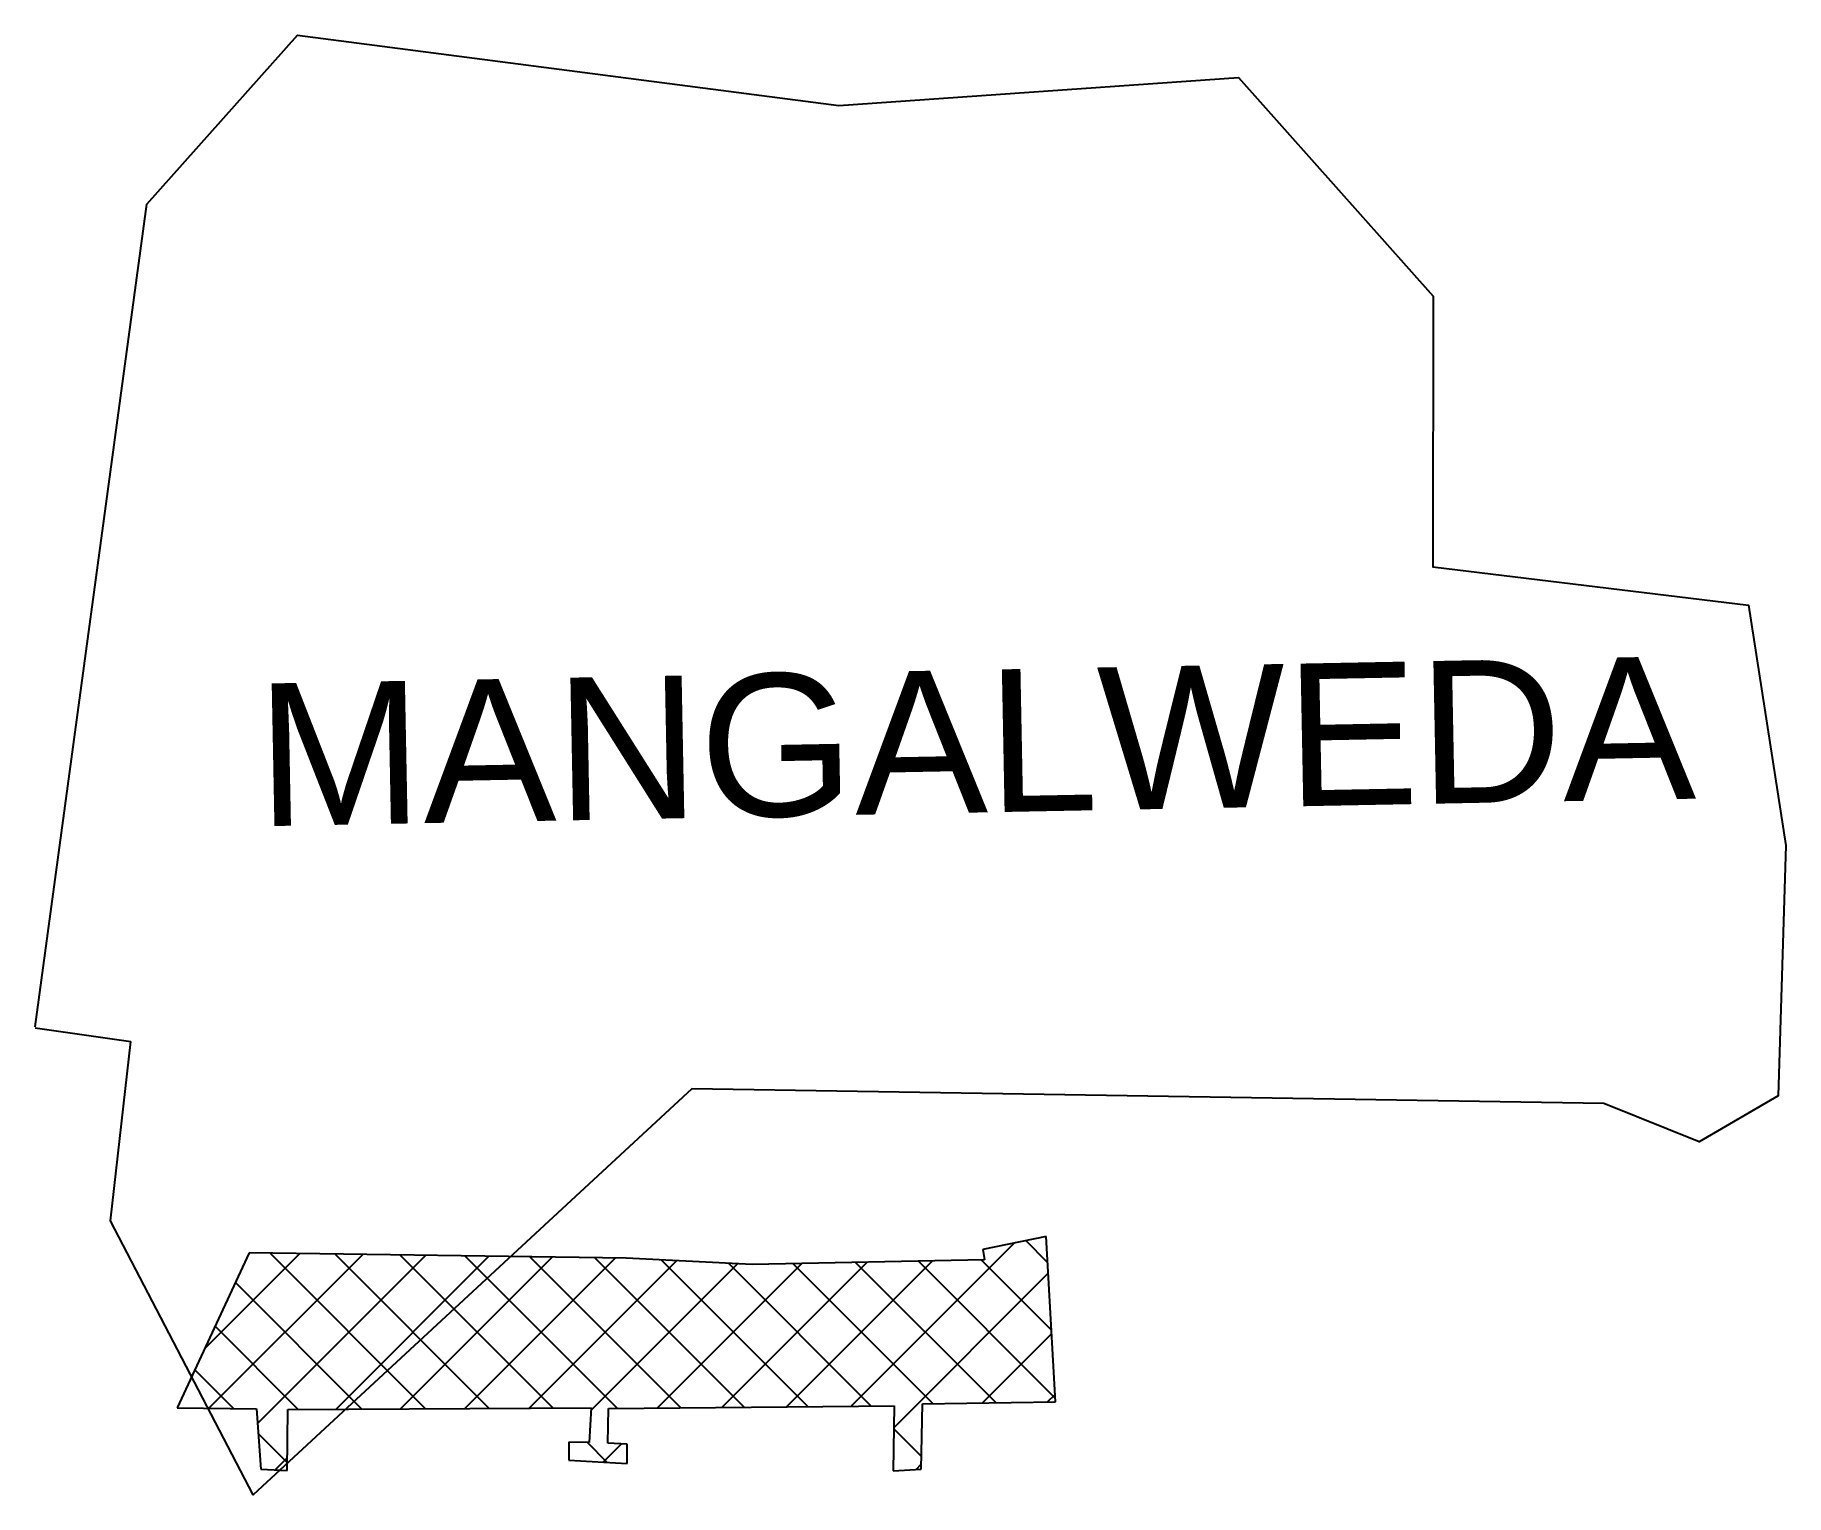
# Model space of a CAD drawing. Header units: metres. Extents: x 261902 to 262393, y 2168866 to 2169275.
import ezdxf

# ---------------------------------------------------------------- set-up
doc = ezdxf.new("R2010")
doc.units = ezdxf.units.M
for name, color, linetype in [('JETTY', 51, 'Continuous'), ('JETTY HATCH', 210, 'Continuous'), ('village', 3, 'Continuous'), ('VILLAGE NAME', 250, 'Continuous')]:
    doc.layers.add(name, color=color, linetype=linetype)
doc.styles.get("Standard").update_dxf_attribs({"font": 'simplex.shx'})

msp = doc.modelspace()

# ---------------------------------------------------------------- linework, layer by layer
at = {"layer": 'JETTY'}
for p, q in [((262185.56, 2168938.27), (262167.8, 2168934.63)), ((262188.18, 2168891.95), (262185.56, 2168938.27)), ((261962, 2168933.72), (261941.76, 2168890.22)), ((262067.7, 2168932.18), (261962, 2168933.72)), ((262103.08, 2168930.43), (262067.7, 2168932.18)), ((262167.8, 2168934.63), (262168.23, 2168931.72)), ((262168.23, 2168931.72), (262103.08, 2168930.43)), ((261941.76, 2168890.22), (261964.04, 2168889.93)), ((261964.04, 2168889.93), (261965.2, 2168873.05)), ((261972.63, 2168872.61), (261972.77, 2168889.78)), ((261972.77, 2168889.78), (262057.94, 2168890.22)), ((262057.94, 2168890.22), (262057.36, 2168880.47)), ((262062.6, 2168880.32), (262062.75, 2168890.07)), ((262062.75, 2168890.07), (262142.9, 2168890.78)), ((262142.9, 2168890.78), (262142.61, 2168872.59)), ((262150.47, 2168873.03), (262150.91, 2168891.37)), ((262150.91, 2168891.37), (262188.18, 2168891.95)), ((262057.36, 2168880.47), (262051.68, 2168880.61)), ((262051.68, 2168880.61), (262051.68, 2168875.52)), ((262067.99, 2168880.03), (262062.6, 2168880.32)), ((262067.99, 2168874.65), (262067.99, 2168880.03)), ((262051.68, 2168875.52), (262067.99, 2168874.65)), ((261965.2, 2168873.05), (261972.63, 2168872.61)), ((262142.61, 2168872.59), (262150.47, 2168873.03))]:
    msp.add_line(p, q, dxfattribs=at)
at = {"layer": 'JETTY HATCH', "linetype": 'Continuous'}
for p, q in [((262185.97, 2168931.01), (262179.87, 2168937.11)), ((261949.53, 2168906.91), (261976.13, 2168933.52)), ((261950.67, 2168890.1), (261993.83, 2168933.26)), ((261964.32, 2168885.79), (262011.53, 2168933)), ((262011.47, 2168889.98), (261967.81, 2168933.64)), ((262029.34, 2168890.07), (261986.04, 2168933.37)), ((261986.34, 2168889.85), (262029.24, 2168932.74)), ((262047.21, 2168890.16), (262004.27, 2168933.11)), ((262004.4, 2168889.94), (262046.94, 2168932.48)), ((262022.45, 2168890.03), (262064.64, 2168932.22)), ((262065.24, 2168890.09), (262022.49, 2168932.84)), ((262083.04, 2168890.25), (262040.72, 2168932.57)), ((262100.84, 2168890.41), (262058.95, 2168932.31)), ((262130.85, 2168890.68), (262176.62, 2168936.44)), ((262040.5, 2168890.13), (262081.86, 2168931.48)), ((262057.9, 2168889.57), (262098.97, 2168930.64)), ((262076.49, 2168890.19), (262117.01, 2168930.71)), ((262118.65, 2168890.57), (262077.52, 2168931.7)), ((262094.61, 2168890.35), (262135.33, 2168931.07)), ((262136.45, 2168890.73), (262096.41, 2168930.76)), ((262112.73, 2168890.52), (262153.65, 2168931.44)), ((262153.72, 2168891.41), (262114.47, 2168930.66)), ((262171.41, 2168891.69), (262132.09, 2168931.01)), ((262142.8, 2168884.66), (262186.14, 2168928)), ((262188.12, 2168892.93), (262149.7, 2168931.36)), ((262187.05, 2168911.97), (262167.31, 2168931.71)), ((261993.6, 2168889.89), (261958.11, 2168925.38)), ((261975.73, 2168889.79), (261952.41, 2168913.12)), ((262167.73, 2168891.63), (262187.1, 2168911)), ((261957.56, 2168890.01), (261946.71, 2168900.86)), ((262185.97, 2168891.91), (262188.06, 2168894)), ((261972.64, 2168874.92), (261964.51, 2168883.06)), ((262150.56, 2168876.62), (262142.8, 2168884.38)), ((262062.43, 2168874.94), (262056.89, 2168880.48)), ((262061.3, 2168875), (262066.41, 2168880.12)), ((261969.3, 2168872.81), (261972.66, 2168876.16)), ((262149.05, 2168872.95), (262150.5, 2168874.4))]:
    msp.add_line(p, q, dxfattribs=at)
at = {"layer": 'village', "flags": 128}
msp.add_lwpolyline([(261901.88, 2168996.76), (261928.76, 2168992.91)], dxfattribs=at)
at = {"layer": 'village', "color": 3, "true_color": 0x00ff00}
for points in [[(261901.93, 2168997.08, 0), (261933.28, 2169227.74, 0), (261975.54, 2169275.17, 0), (262127.41, 2169255.37, 0), (262239.56, 2169263.3, 0), (262294.17, 2169201.96, 0), (262294.02, 2169126.07, 0), (262382.56, 2169115.3, 0), (262393.11, 2169047.88, 0)], [(262393.11, 2169047.88, 0), (262390.89, 2168977.67, 0), (262368.78, 2168964.8, 0), (262342.01, 2168975.54, 0), (262086.14, 2168979.66, 0), (261963.08, 2168865.79, 0), (261923.08, 2168942.69, 0), (261928.76, 2168992.91, 0)]]:
    msp.add_polyline3d(points, dxfattribs=at)

# ---------------------------------------------------------------- texts
at = {"layer": 'VILLAGE NAME', "insert": (261963.7, 2169093.27), "char_height": 40, "attachment_point": 1, "rotation": 1.1028}
msp.add_mtext_dynamic_manual_height_columns('{\\fArial|b0|i0|c0|p34;MANGALWEDA}', width=726.9295, gutter_width=543.74, heights=[0], dxfattribs=at)

doc.saveas('drawing.dxf')
